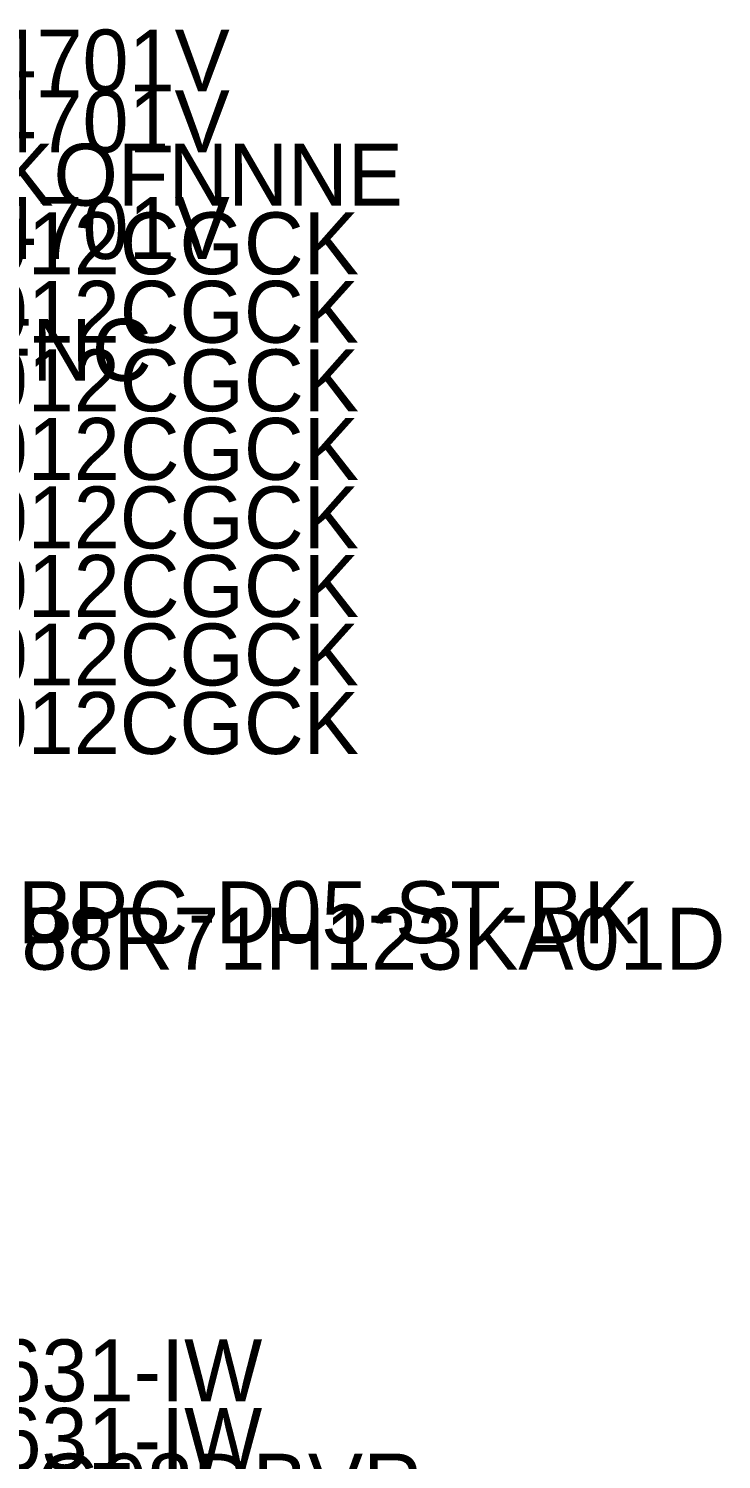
# Model space of a CAD drawing. Extents: x -28 to 199, y -61 to 255.
# Drawn here: x 175.84 to 198.58, y 168.1 to 215.07 of the extents above; entities that cross this region are included whole.
import ezdxf
from ezdxf.enums import TextEntityAlignment as Align

# ---------------------------------------------------------------- set-up
doc = ezdxf.new("R2010")
doc.units = 0
doc.header["$MEASUREMENT"] = 0
doc.layers.add('ASSEMBLY_PART_NUMBERS_TOP', color=102, linetype='CONTINUOUS')
doc.styles.add('VERIBEST_GERBER_0', font='txt')

msp = doc.modelspace()

# ---------------------------------------------------------------- texts
at = {"layer": 'ASSEMBLY_PART_NUMBERS_TOP', "style": 'VERIBEST_GERBER_0'}
for s, p in [('ERJ-3EKF4701V', (161.75, 215.04)), ('ERJ-3EKF4701V', (161.75, 213.04)), ('CL21B225KOFNNNE', (162, 211.29)), ('ERJ-3EKF4701V', (161.75, 209.54)), ('APT2012CGCK', (167.5, 209.04)), ('APT2012CGCK', (167.5, 206.79)), ('CL10B104KB8SFNC', (154.5, 205.54)), ('APT2012CGCK', (167.5, 204.54)), ('APT2012CGCK', (167.5, 202.29)), ('APT2012CGCK', (167.5, 200.04)), ('APT2012CGCK', (167.5, 197.79)), ('APT2012CGCK', (167.5, 195.54)), ('APT2012CGCK', (167.5, 193.29)), ('SBH11-PBPC-D05-ST-BK', (164.16, 187.08)), ('GRM188R71H123KA01D', (167.75, 186.21)), ('QBLP631-IW', (167.5, 172.04)), ('QBLP631-IW', (167.5, 169.79)), ('SN74LVC1G08DBVR', (162.5, 168.29))]:
    msp.add_text(s, height=2.032, dxfattribs=at).set_placement(p, align=Align.TOP_LEFT)

doc.saveas('drawing.dxf')
